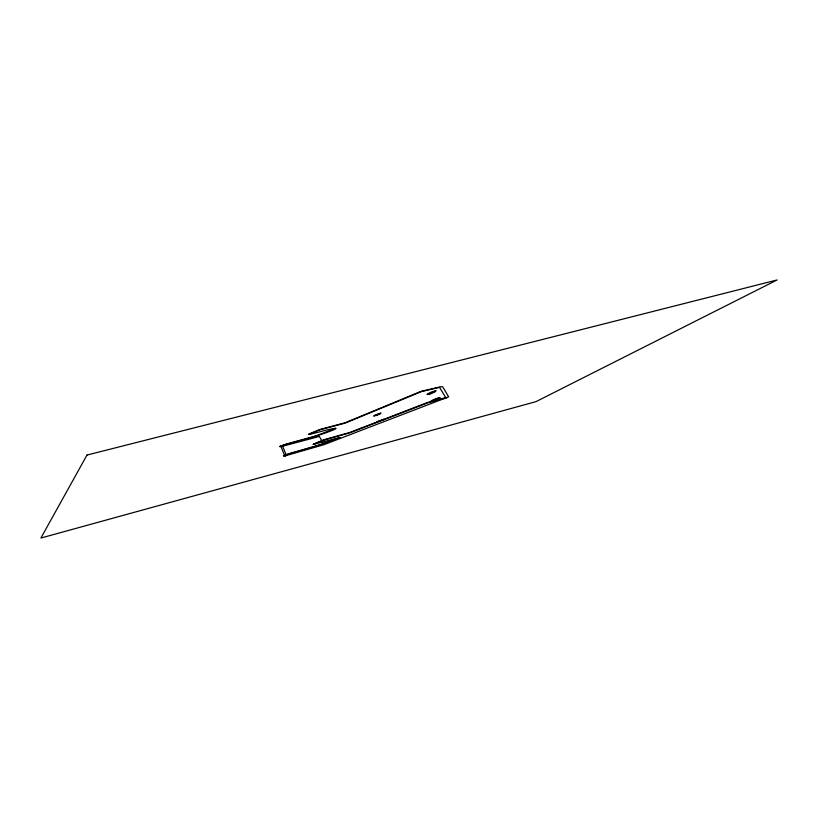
<?xml version="1.0" encoding="UTF-8"?>
<svg xmlns="http://www.w3.org/2000/svg" width="818" height="818" viewBox="0 0 818 818"><rect width="100%" height="100%" fill="white"/><g stroke="black" fill="none" stroke-linecap="round" stroke-linejoin="round"><path stroke-width="1.23" d="M308.734 434.082L318.928 429.818A11.912 1.391 -17.2 0 1 320.728 429.245L343.938 423.08A12.035 1.431 -17.3 0 0 345.687 422.517L421.117 391.301L440.319 386.842A15.245 1.841 -17.8 0 1 441.434 386.709L442.661 386.771L448.612 396.74A6.043 0.675 -17.9 0 1 448.612 396.853L324.061 444.644L284.776 455.963L283.447 455.677L287.394 454.164A14.98 1.575 -17 0 1 289.592 453.479L315.707 445.974A60.235 6.718 -17.2 0 0 321.658 444.113L340.104 437.599L321.76 444.419A60.021 6.677 -17.2 0 1 315.82 446.27L289.715 453.775A15.143 1.585 -17 0 0 287.527 454.471L283.601 455.943M279.909 446.7L283.744 445.186A11.595 1.309 -17 0 1 285.911 444.501L311.903 437.333A45.164 5.337 -17.1 0 0 317.793 435.503C322.854 433.959 350.554 424.368 325.891 430.207L311.607 433.949A5.665 0.665 -17.1 0 1 310.513 434.215L308.877 434.44L319.081 430.145A11.994 1.401 -17.2 0 1 320.881 429.562L344.081 423.397A12.127 1.431 -17.3 0 0 345.84 422.834L421.321 391.658L438.99 387.487A6.084 0.736 -17.9 0 1 439.563 387.425L445.738 397.609L427.517 402.487L350.349 432.262A15.695 1.728 -17.3 0 1 348.58 432.824L325.288 439.348A15.409 1.656 -17.2 0 0 323.468 439.92L313.192 444.327L323.621 440.258A15.562 1.667 -17.2 0 1 325.431 439.675L348.734 433.141A15.859 1.738 -17.3 0 0 350.503 432.579L427.732 402.855L447.098 397.671M376.914 422.057L377.333 421.72A10.941 1.207 -17.6 0 1 378.09 421.28L383.949 419.368M335.605 428.295L317.681 435.207A45.287 5.368 -17.1 0 1 311.781 437.047L285.789 444.205A11.513 1.309 -17 0 0 283.621 444.89L279.766 446.423L281.791 446.454A5.869 0.675 -17 0 0 282.639 446.229L319.337 436.464L321.709 440.524M376.556 415.104L376.791 414.92A11.953 1.38 -17.6 0 1 377.681 414.399L380.851 413.182L380.411 413.765A11.636 1.35 -17.5 0 1 379.511 414.297L373.754 416.168L374.153 415.605A11.452 1.319 -17.6 0 1 375.247 414.961L380.626 413.131M429.982 393.54L430.411 393.233A12.607 1.493 -17.9 0 1 431.802 392.466L433.939 391.515A5.133 0.613 -17.9 0 1 435.841 390.799L435.421 391.607A12.393 1.483 -17.8 0 1 434.021 392.374L431.873 393.325A5.532 0.665 -17.8 0 1 431.178 393.601L427.047 394.583L427.702 393.887A12.26 1.462 -17.9 0 1 429.072 393.131L431.209 392.18A5.614 0.665 -17.9 0 1 431.924 391.894L435.841 390.799M284.776 455.963L286.341 455.35L284.746 455.769M383.54 419.368L382.047 419.951A8.149 0.9 -17.6 0 0 380.493 420.708M433.98 400.81L438.397 399.041A11.432 1.299 -17.8 0 0 439.563 398.407L440.176 397.763L436.669 398.438A4.601 0.521 -17.9 0 0 435.176 398.99L432.64 400.094A11.738 1.319 -17.9 0 0 431.505 400.728L431.086 401.035A8.18 0.92 -17.9 0 0 430.912 401.26L431.781 401.382M315.901 443.734L339.715 437.528M315.615 443.816L313.202 444.338M434.317 400.697L433.826 400.718A7.106 0.798 -17.9 0 1 433.826 400.329L434.225 400.033A11.677 1.309 -17.9 0 1 435.37 399.399L437.906 398.284A4.642 0.521 -17.9 0 1 439.573 397.681M322.343 441.955L323.1 443.653M282.639 446.229L286.044 454.624M281.003 446.638L284.47 455.207M430.023 394.01A6.34 0.757 -17.9 0 1 430.043 393.519M376.628 415.554A6.34 0.736 -17.5 0 1 376.628 415.084M86.994 455.053L40.9 538.039L536.056 401.607L777.1 279.961L86.994 455.053"/></g></svg>
